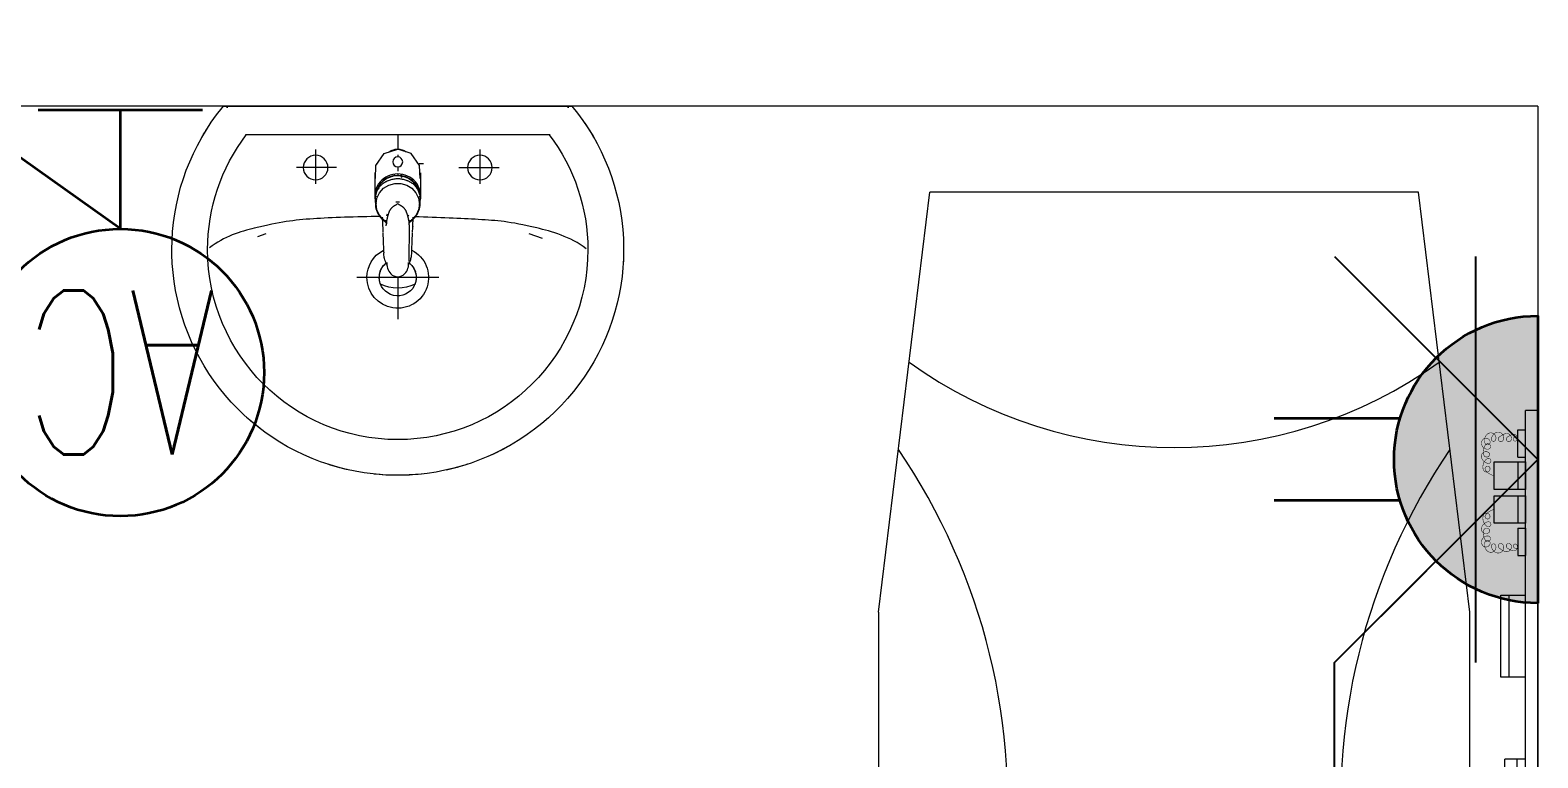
# Model space of a CAD drawing. Header units: inches. Extents: x -12418 to 242017, y -29325 to 19878.
# Drawn here: x 22014 to 23850, y -10852 to -9965 of the extents above; entities that cross this region are included whole.
import ezdxf
from ezdxf.enums import TextEntityAlignment as Align

# ---------------------------------------------------------------- set-up
doc = ezdxf.new("R2010")
doc.units = ezdxf.units.IN
doc.header["$LTSCALE"] = 25
doc.header["$MEASUREMENT"] = 0
doc.linetypes.add('DASHDOT', pattern=[25.4, 12.7, -6.35, 0, -6.35])
doc.linetypes.add('HIDDEN', pattern=[9.525, 6.35, -3.175])
doc.layers.get('0').update_dxf_attribs({"color": 8})
doc.layers.get('Defpoints').update_dxf_attribs({"color": 8})
for name, color, linetype, lineweight in [('00-Ground Floor$0$LOADING', 253, 'Continuous', 5), ('00-Ground Floor$0$P-SANR-FIXT', 6, 'Continuous', 18), ('00-Ground Floor$0$P-SANR-FIXT-1', 6, 'Continuous', 13), ('00-Ground Floor$0$Walls', 251, 'Continuous', 5), ('E-LITE-CLNG-CNDT', 6, 'DASHDOT', 35), ('E-LITE-EXIT-NUMB', 6, 'Continuous', 25), ('E-POWR-CIRC-NUMB', 6, 'Continuous', 25), ('E-POWR-CLNG-CNDT', 6, 'DASHDOT', 35), ('E-POWR-FLOR-CNDT', 6, 'HIDDEN', 25), ('E-POWR-WALL @ 100', 4, 'Continuous', 35)]:
    doc.layers.add(name, color=color, linetype=linetype, lineweight=lineweight)
doc.layers.add('E-POWR-IDEN', color=101, linetype='Continuous')
doc.styles.add('DC_Simplex', font='SIMPLEX.shx', dxfattribs={"width": 0.7})

# ---------------------------------------------------------------- blocks, each defined once
blk = doc.blocks.new('00-Ground Floor$0$ME19011A-P')
for p, q in [((-0.425, 0), (0.425, 0)), ((-0.425, 0), (-0.425, -0.015)), ((0.425, 0), (0.425, -0.015)), ((-0.425, -0.015), (0.425, -0.015)), ((-0.36, -0.015), (-0.36, -0.0198)), ((-0.24, -0.015), (-0.24, -0.0198)), ((-0.15, -0.015), (-0.15, -0.04)), ((0, -0.015), (0, -0.04)), ((0.1, -0.015), (0.1, -0.045)), ((0.2, -0.045), (0.2, -0.015)), ((0.2818, -0.015), (0.2484, -0.015)), ((0.2484, -0.0243), (0.2484, -0.015)), ((0.2818, -0.0243), (0.2818, -0.015)), ((0.3211, -0.015), (0.2877, -0.015)), ((0.2877, -0.015), (0.2877, -0.0531)), ((0.3211, -0.0531), (0.3211, -0.015)), ((0.3623, -0.015), (0.3289, -0.015)), ((0.3289, -0.015), (0.3289, -0.0531)), ((0.3623, -0.0531), (0.3623, -0.015)), ((0.3682, -0.0243), (0.3682, -0.015)), ((0.3682, -0.015), (0.4016, -0.015)), ((0.4016, -0.0243), (0.4016, -0.015)), ((-0.3675, -0.0198), (-0.2325, -0.0198)), ((-0.3675, -0.0198), (-0.3675, -0.0399)), ((-0.2325, -0.0198), (-0.2325, -0.0399)), ((-0.15, -0.025), (0, -0.025)), ((-0.0402, -0.0312), (-0.0496, -0.0337)), ((-0.0376, -0.0409), (-0.0402, -0.0312)), ((0.1, -0.035), (0.2, -0.035)), ((0.2818, -0.0243), (0.2484, -0.0243)), ((0.3211, -0.0243), (0.2877, -0.0243)), ((0.3623, -0.0243), (0.3289, -0.0243)), ((0.3682, -0.0243), (0.4016, -0.0243)), ((-0.3675, -0.0399), (-0.2325, -0.0399)), ((-0.15, -0.04), (-0.1187, -0.04)), ((-0.0887, -0.04), (-0.0637, -0.04)), ((-0.0606, -0.0371), (-0.0787, -0.0432)), ((-0.0787, -0.0432), (-0.077, -0.0497)), ((-0.0582, -0.046), (-0.077, -0.0497)), ((-0.047, -0.0434), (-0.0376, -0.0409)), ((-0.0379, -0.04), (0, -0.04)), ((0.1, -0.045), (0.2, -0.045)), ((0.2877, -0.0531), (0.3211, -0.0531)), ((0.3289, -0.0531), (0.3623, -0.0531))]:
    blk.add_line(p, q)
at = {"color": 8, "const_width": 0.000601}
for points in [[(0.3044, -0.0531, -0.184574), (0.2977, -0.0636, -1.44364), (0.2961, -0.0581, -0.837915), (0.2969, -0.0664, -0.30536), (0.2839, -0.062, -1.584726), (0.2894, -0.0609, -0.253153), (0.2827, -0.0684, -0.874198), (0.2775, -0.0585, -0.915253), (0.2791, -0.0658, -0.223821), (0.2683, -0.0644, -1.703343), (0.272, -0.0597, -0.588962), (0.2621, -0.068, -0.717795), (0.2625, -0.0581, -0.983104), (0.2645, -0.0644, -0.326362), (0.2534, -0.0609, -0.758716), (0.2609, -0.0514, -0.906186), (0.2593, -0.0565, -0.189488), (0.2526, -0.0522, -0.7948), (0.2613, -0.0423, -1.223996), (0.2574, -0.047, -0.072149), (0.2534, -0.0403, -0.645886), (0.2609, -0.0324, -1.366917), (0.2574, -0.0371, -0.078415), (0.2542, -0.0308, -0.723006), (0.2613, -0.0256, -1.105484), (0.2582, -0.0292, -0.221197), (0.2566, -0.0243, -0.221197)], [(0.3456, -0.0531, 0.184574), (0.3523, -0.0636, 1.44364), (0.3539, -0.0581, 0.837915), (0.3531, -0.0664, 0.30536), (0.3661, -0.062, 1.584726), (0.3606, -0.0609, 0.253153), (0.3673, -0.0684, 0.874198), (0.3725, -0.0585, 0.915253), (0.3709, -0.0658, 0.223821), (0.3817, -0.0644, 1.703343), (0.378, -0.0597, 0.588962), (0.3879, -0.068, 0.717795), (0.3875, -0.0581, 0.983104), (0.3855, -0.0644, 0.326362), (0.3966, -0.0609, 0.758716), (0.3891, -0.0514, 0.906186), (0.3907, -0.0565, 0.189488), (0.3974, -0.0522, 0.7948), (0.3887, -0.0423, 1.223996), (0.3926, -0.047, 0.072149), (0.3966, -0.0403, 0.645886), (0.3891, -0.0324, 1.366917), (0.3926, -0.0371, 0.078415), (0.3958, -0.0308, 0.723006), (0.3887, -0.0256, 1.105484), (0.3918, -0.0292, 0.221197), (0.3934, -0.0243, 0.221197)]]:
    blk.add_lwpolyline(points, format="xyb", dxfattribs=at)
blk.add_lwpolyline([(-0.1187, -0.0482), (-0.0887, -0.0482), (-0.0887, -0.0382), (-0.1187, -0.0382)], close=True)
blk.add_circle((-0.0537, -0.04), 0.0075)
for centre, radius, start, end in [((-0.1037, -0.04), 0.01, 10.4593, 169.5407), ((-0.1037, -0.04), 0.0075, 14.0075, 165.9925), ((-0.0537, -0.04), 0.01, 45, 180)]:
    blk.add_arc(centre, radius, start, end)
blk = doc.blocks.new('00-Ground Floor$0$M.44.57.64')
at = {"layer": '00-Ground Floor$0$LOADING', "xscale": 1000.000000000002, "yscale": 1000.000000000002, "zscale": 1000.000000000002, "rotation": 225.9999036123427}
blk.add_blockref('00-Ground Floor$0$ME19011A-P', (-80806.9, 16720.7), dxfattribs=at)
blk = doc.blocks.new('00-Ground Floor$0$HF13902-P')
at = {"color": 8}
for centre, radius, start, end in [((0, 1.0679), 0.5515, 234.1788, 305.8212), ((-0.9704, 0.0819), 0.7679, 353.3222, 34.2669), ((0.9704, 0.0819), 0.7679, 145.7331, 186.6778)]:
    blk.add_arc(centre, radius, start, end, dxfattribs=at)
at = {"layer": '00-Ground Floor$0$LOADING'}
for p, q in [((-0.36, 0.3161), (-0.2975, 0.8276)), ((0.2975, 0.8276), (-0.2975, 0.8276)), ((0.36, 0.3161), (0.2975, 0.8276)), ((-0.36, 0.3161), (-0.36, -0.6824)), ((0.36, -0.6824), (0.36, 0.3161))]:
    blk.add_line(p, q, dxfattribs=at)
blk = doc.blocks.new('00-Ground Floor$0$FP_138-161_A_00_GFL_-0_080_Einreichung_Grundrisse_100')
at = {"layer": '00-Ground Floor$0$P-SANR-FIXT'}
blk.add_line((-0.0044, -0.0019), (-0.0045, -0.0021), dxfattribs=at)
at = {"layer": '00-Ground Floor$0$P-SANR-FIXT', "flags": 128}
blk.add_lwpolyline([(-0.0057, -0.0037), (-0.0058, -0.0039), (-0.006, -0.004)], dxfattribs=at)
blk = doc.blocks.new('00-Ground Floor$0$FP_139-161_A_00_GFL_-0_080_Einreichung_Grundrisse_100')
at = {"layer": '00-Ground Floor$0$P-SANR-FIXT'}
blk.add_line((0.0045, -0.0022), (0.0044, -0.002), dxfattribs=at)
at = {"layer": '00-Ground Floor$0$P-SANR-FIXT', "flags": 128}
blk.add_lwpolyline([(0.006, -0.004), (0.0059, -0.0039), (0.0057, -0.0038)], dxfattribs=at)
blk = doc.blocks.new('00-Ground Floor$0$IS_Ceraplus_B8204_BIM_BG _1_ - B8204AA - CERAPLUS single lever basin mixer with pop-up waste-V137-161_A_00_GFL_-0_080_Einreichung_Grundrisse_100')
at = {"layer": '00-Ground Floor$0$P-SANR-FIXT-1'}
h = blk.add_hatch(dxfattribs=at)
h.set_pattern_fill('FP_26', color=256, style=0, pattern_type=2)
h.set_pattern_definition([(225, (0.009, 0), (0.010607, -0.010607), []), (315, (0.009, 0), (0.010607, 0.010607), [])])
h.paths.add_polyline_path([(0.0056, -0.002), (0.0058, -0.0024), (0.0058, -0.0021)])
h.paths.add_polyline_path([(0.007, -0.0039), (0.0088, -0.0045), (0.0084, -0.0043)])
at = {"layer": '00-Ground Floor$0$LOADING'}
for p, q in [((-0.028, 0), (-0.028, -0.0281)), ((0.028, -0.0281), (0.028, 0)), ((-0.0274, -0.0337), (-0.0271, -0.0392)), ((-0.0262, -0.0282), (-0.0263, -0.0287)), ((0.0263, -0.0287), (0.0262, -0.0282)), ((0.0262, -0.0293), (0.0263, -0.0287)), ((0.0271, -0.0392), (0.0274, -0.0337)), ((-0.0137, -0.0512), (-0.0129, -0.0517)), ((0.0124, -0.052), (0.0133, -0.0515)), ((0.0185, -0.0618), (0.019, -0.0539)), ((0.019, -0.0539), (0.0188, -0.0561)), ((0.014, -0.0647), (0.0133, -0.1077))]:
    blk.add_line(p, q, dxfattribs=at)
at = {"layer": '00-Ground Floor$0$LOADING', "flags": 128}
for points in [[(-0.0272, -0.0069), (-0.0266, 0.009), (-0.0165, 0.0236), (0, 0.0291)], [(0.0272, -0.0069), (0.0266, 0.009), (0.0165, 0.0236), (0, 0.0291)], [(-0.0176, -0.0568), (-0.0224, -0.0513), (-0.0254, -0.0448), (-0.0264, -0.0376), (-0.0253, -0.0305), (-0.0222, -0.024), (-0.0172, -0.0186), (-0.0109, -0.0147), (-0.0037, -0.0127), (0.0037, -0.0127), (0.0109, -0.0147), (0.0172, -0.0186), (0.0222, -0.024), (0.0253, -0.0305), (0.0264, -0.0376), (0.0254, -0.0448), (0.0224, -0.0513), (0.0176, -0.0568)], [(-0.0271, -0.0393), (-0.027, -0.0403), (-0.0269, -0.0414), (-0.0267, -0.0424), (-0.0265, -0.0434), (-0.0262, -0.0444), (-0.0259, -0.0454), (-0.0255, -0.0464), (-0.0252, -0.0474), (-0.0247, -0.0484), (-0.0243, -0.0493), (-0.0238, -0.0502), (-0.0232, -0.0511), (-0.0226, -0.052), (-0.022, -0.0529), (-0.0214, -0.0537), (-0.0207, -0.0545), (-0.0199, -0.0553), (-0.0192, -0.0561), (-0.0184, -0.0568), (-0.0176, -0.0575), (-0.0173, -0.0577)], [(-0.019, -0.0539), (-0.0185, -0.0615), (-0.0185, -0.0618)], [(0.0173, -0.0577), (0.0181, -0.057), (0.0189, -0.0563), (0.0197, -0.0556), (0.0204, -0.0548), (0.0211, -0.054), (0.0218, -0.0532), (0.0224, -0.0523), (0.023, -0.0514), (0.0236, -0.0505), (0.0241, -0.0496), (0.0246, -0.0487), (0.025, -0.0477), (0.0254, -0.0467), (0.0258, -0.0458), (0.0261, -0.0448), (0.0264, -0.0437), (0.0266, -0.0427), (0.0268, -0.0417), (0.027, -0.0407), (0.0271, -0.0396), (0.0271, -0.0393)], [(-0.0181, -0.0728), (-0.0177, -0.083), (-0.0172, -0.0938)], [(-0.0162, -0.0579), (-0.0156, -0.058), (-0.0151, -0.0581), (-0.0146, -0.0583), (-0.0142, -0.0586), (-0.0139, -0.0588), (-0.0138, -0.0591)], [(-0.0138, -0.0591), (-0.0139, -0.0612), (-0.014, -0.0633)], [(0.0138, -0.0591), (0.0139, -0.0588), (0.0142, -0.0586), (0.0146, -0.0583), (0.0151, -0.0581), (0.0156, -0.058), (0.0162, -0.0579)], [(0.014, -0.0633), (0.0139, -0.0612), (0.0138, -0.0591)], [(0.0171, -0.0578), (0.0174, -0.0575), (0.0176, -0.0568)], [(0.0172, -0.0938), (0.0177, -0.083), (0.0181, -0.0728)], [(0.0184, -0.0651), (0.0184, -0.0652), (0.0184, -0.0652), (0.0184, -0.0652), (0.0184, -0.0654), (0.0184, -0.0655)], [(-0.0129, -0.1142), (-0.0124, -0.1161), (-0.0118, -0.1179), (-0.0109, -0.1197), (-0.0098, -0.1214), (-0.0084, -0.123), (-0.0067, -0.1244), (-0.0047, -0.1255), (-0.0025, -0.1263), (0, -0.1266)], [(0, -0.1266), (0.0025, -0.1263), (0.0047, -0.1255), (0.0067, -0.1244), (0.0084, -0.123), (0.0098, -0.1214), (0.0109, -0.1197), (0.0118, -0.1179), (0.0124, -0.1161), (0.0129, -0.1142)]]:
    blk.add_lwpolyline(points, dxfattribs=at)
at = {"layer": '00-Ground Floor$0$LOADING'}
for centre, radius, start, end in [((0, 0.0135), 0.00603, 0, 180), ((0, 0.0135), 0.00603, 180, 0), ((-0.009, 0), 0.005, 300, 315), ((0.009, 0), 0.005, 225, 240)]:
    blk.add_arc(centre, radius, start, end, dxfattribs=at)
for centre, major_axis, start_param, end_param in [((0, -0.0281), (-0.028, 0), 4.712389, 6.47291), ((0, -0.0287), (0.0267, 0), 1.570796, 3.036556), ((0, -0.0287), (0.0263, 0), 2.625648, 2.791756), ((0, -0.0287), (-0.0263, 0), 4.712389, 5.759587), ((0, -0.0281), (0.028, 0), 6.093357, 7.853982), ((0, -0.0287), (0.0267, 0), 0.105099, 1.570796), ((0, -0.0287), (0.0262, 0), 0.523599, 1.570796), ((0, -0.0287), (0.0262, 0), 0.349919, 0.515945), ((0, -0.0321), (0.0275, 0), 3.141823, 3.202701), ((0, -0.0321), (0.0275, 0), 3.239313, 3.439417), ((0, -0.0281), (0.028, 0), 3.371221, 3.483334), ((0, -0.0287), (0.0267, 0), 6.059374, 6.108652), ((0, -0.0321), (0.0275, 0), 5.985527, 6.185455), ((0, -0.0281), (0.028, 0), 5.94107, 6.05344), ((0, -0.0321), (0.0275, 0), 6.222066, 6.282955), ((0, -0.0312), (0.0248, 0), 4.111947, 4.191073), ((0, -0.0281), (0.028, 0), 4.202431, 4.259552), ((0, -0.0287), (0.0263, 0), 4.169225, 4.2325), ((0, -0.0281), (0.028, 0), 5.172057, 5.222265)]:
    blk.add_ellipse(centre, major_axis=major_axis, ratio=0.961262, start_param=start_param, end_param=end_param, dxfattribs=at)
for points, knots in [([(-0.0215, -0.0162), (-0.0216, -0.0163), (-0.0219, -0.0167), (-0.0227, -0.0177), (-0.0238, -0.0192), (-0.0249, -0.0211), (-0.0258, -0.0231), (-0.0266, -0.0253), (-0.0273, -0.0282), (-0.0275, -0.0305), (-0.0275, -0.0321)], [0.7859035, 0.7859035, 0.7859035, 0.7859035, 0.7916667, 0.8055556, 0.8333333, 0.8611111, 0.8888889, 0.9166667, 0.9444444, 1, 1, 1, 1]), ([(0.021, -0.0157), (0.0208, -0.0154), (0.0203, -0.0149), (0.0192, -0.0139), (0.0177, -0.0127), (0.0161, -0.0117), (0.0148, -0.0109), (0.0138, -0.0104), (0.0127, -0.0099), (0.0113, -0.0093), (0.0087, -0.0084), (0.0048, -0.0075), (0, -0.0071), (-0.0048, -0.0075), (-0.0087, -0.0084), (-0.0113, -0.0093), (-0.0127, -0.0099), (-0.0138, -0.0104), (-0.0148, -0.0109), (-0.0161, -0.0117), (-0.0177, -0.0127), (-0.0191, -0.0139), (-0.0202, -0.0149), (-0.0208, -0.0154), (-0.021, -0.0157)], [0.2222222, 0.2222222, 0.2222222, 0.2222222, 0.2361111, 0.25, 0.2777778, 0.3055556, 0.3194444, 0.3333333, 0.3472222, 0.3611111, 0.3888889, 0.4444444, 0.5, 0.5555556, 0.6111111, 0.6388889, 0.6527778, 0.6666667, 0.6805556, 0.6944444, 0.7222222, 0.75, 0.7638889, 0.7777778, 0.7777778, 0.7777778, 0.7777778]), ([(0.0275, -0.0321), (0.0275, -0.0305), (0.0273, -0.0282), (0.0266, -0.0253), (0.0258, -0.0231), (0.0249, -0.0211), (0.0238, -0.0192), (0.0227, -0.0177), (0.0219, -0.0167), (0.0216, -0.0163), (0.0215, -0.0162)], [0, 0, 0, 0, 0.0555556, 0.0833333, 0.1111111, 0.1388889, 0.1666667, 0.1944444, 0.2083333, 0.2142181, 0.2142181, 0.2142181, 0.2142181]), ([(0, -0.0357), (-0.0006, -0.0357), (-0.0013, -0.0357), (-0.002, -0.0357), (-0.0022, -0.0357)], [0, 0, 0, 0, 0.1, 0.1298359, 0.1298359, 0.1298359, 0.1298359]), ([(0.0022, -0.0357), (0.002, -0.0357), (0.0013, -0.0357), (0.0006, -0.0357), (0, -0.0357)], [0.8701578, 0.8701578, 0.8701578, 0.8701578, 0.9, 1, 1, 1, 1]), ([(-0.0188, -0.0538), (-0.0188, -0.0547), (-0.0186, -0.0582), (-0.0185, -0.0619), (-0.0184, -0.0646)], [0.6724021, 0.6724021, 0.6724021, 0.6724021, 0.75, 1, 1, 1, 1]), ([(0, -0.0378), (-0.0005, -0.038), (-0.0012, -0.0384), (-0.0021, -0.0389), (-0.0028, -0.0393), (-0.0035, -0.0397), (-0.0042, -0.04), (-0.0049, -0.0405), (-0.0055, -0.0409), (-0.0061, -0.0414), (-0.0067, -0.0419), (-0.0072, -0.0424), (-0.0078, -0.0429), (-0.0083, -0.0435), (-0.0088, -0.0441), (-0.0092, -0.0446), (-0.0096, -0.0452), (-0.01, -0.0459), (-0.0103, -0.0466), (-0.0105, -0.0472), (-0.0107, -0.0477), (-0.0108, -0.0481), (-0.0109, -0.0484), (-0.0111, -0.0489), (-0.0114, -0.0497), (-0.0118, -0.0509), (-0.0122, -0.0521), (-0.0124, -0.053), (-0.0126, -0.0537), (-0.0128, -0.0544), (-0.0129, -0.0552), (-0.0131, -0.0559), (-0.0132, -0.0566), (-0.0134, -0.0572), (-0.0136, -0.0581), (-0.0137, -0.0587), (-0.0138, -0.0591)], [0, 0, 0, 0, 0.055556, 0.083333, 0.111111, 0.138889, 0.166667, 0.194444, 0.222222, 0.25, 0.277778, 0.305556, 0.333333, 0.361111, 0.388889, 0.416667, 0.444444, 0.472222, 0.5, 0.527778, 0.541667, 0.555556, 0.569444, 0.583333, 0.611111, 0.666667, 0.722222, 0.75, 0.777778, 0.805556, 0.833333, 0.861111, 0.888889, 0.916667, 0.944444, 1, 1, 1, 1]), ([(0.0138, -0.0591), (0.0137, -0.0587), (0.0136, -0.0581), (0.0134, -0.0572), (0.0132, -0.0566), (0.0131, -0.0559), (0.0129, -0.0552), (0.0128, -0.0544), (0.0126, -0.0537), (0.0124, -0.053), (0.0122, -0.0521), (0.0118, -0.0509), (0.0114, -0.0497), (0.0111, -0.0489), (0.0109, -0.0484), (0.0108, -0.0481), (0.0107, -0.0477), (0.0105, -0.0472), (0.0103, -0.0466), (0.01, -0.0459), (0.0096, -0.0452), (0.0092, -0.0446), (0.0088, -0.0441), (0.0083, -0.0435), (0.0078, -0.0429), (0.0072, -0.0424), (0.0067, -0.0419), (0.0061, -0.0414), (0.0055, -0.0409), (0.0049, -0.0405), (0.0042, -0.04), (0.0035, -0.0397), (0.0028, -0.0393), (0.0021, -0.0389), (0.0012, -0.0384), (0.0005, -0.038), (0, -0.0378)], [0, 0, 0, 0, 0.055556, 0.083333, 0.111111, 0.138889, 0.166667, 0.194444, 0.222222, 0.25, 0.277778, 0.333333, 0.388889, 0.416667, 0.430556, 0.444444, 0.458333, 0.472222, 0.5, 0.527778, 0.555556, 0.583333, 0.611111, 0.638889, 0.666667, 0.694444, 0.722222, 0.75, 0.777778, 0.805556, 0.833333, 0.861111, 0.888889, 0.916667, 0.944444, 1, 1, 1, 1]), ([(0.0184, -0.0646), (0.0185, -0.0619), (0.0186, -0.0582), (0.0188, -0.0547), (0.0188, -0.0538)], [0, 0, 0, 0, 0.25, 0.3275586, 0.3275586, 0.3275586, 0.3275586]), ([(-0.0162, -0.0579), (-0.0162, -0.0578), (-0.0163, -0.0578), (-0.0165, -0.0577), (-0.0166, -0.0575), (-0.0167, -0.0574), (-0.0169, -0.0573), (-0.017, -0.0572), (-0.0172, -0.0571), (-0.0173, -0.057), (-0.0175, -0.0569), (-0.0176, -0.0568)], [0, 0, 0, 0, 0.1, 0.2, 0.3, 0.4, 0.5, 0.6, 0.7, 0.8, 1, 1, 1, 1]), ([(-0.0148, -0.0587), (-0.015, -0.0586), (-0.0159, -0.0583), (-0.0167, -0.058), (-0.0172, -0.0578)], [0.8, 0.8, 0.8, 0.8, 0.85, 1, 1, 1, 1]), ([(0.0141, -0.0613), (0.0141, -0.0611), (0.0143, -0.0608), (0.0145, -0.0604), (0.0148, -0.06), (0.0151, -0.0596), (0.0153, -0.0594), (0.0155, -0.0592), (0.0156, -0.059), (0.0158, -0.0588), (0.016, -0.0587), (0.0163, -0.0585), (0.0165, -0.0583), (0.0166, -0.0582)], [0.3333333, 0.3333333, 0.3333333, 0.3333333, 0.4166667, 0.5, 0.5833333, 0.6666667, 0.7083333, 0.75, 0.7916667, 0.8333333, 0.875, 0.9166667, 1, 1, 1, 1]), ([(0.0176, -0.0568), (0.0175, -0.0569), (0.0173, -0.057), (0.0172, -0.0571), (0.017, -0.0572), (0.0169, -0.0573), (0.0167, -0.0574), (0.0166, -0.0575), (0.0165, -0.0577), (0.0163, -0.0578), (0.0162, -0.0578), (0.0162, -0.0579)], [0, 0, 0, 0, 0.2, 0.3, 0.4, 0.5, 0.6, 0.7, 0.8, 0.9, 1, 1, 1, 1]), ([(-0.0131, -0.1116), (-0.0132, -0.1115), (-0.0135, -0.1109), (-0.0141, -0.1099), (-0.0147, -0.1086), (-0.0153, -0.1072), (-0.0159, -0.1053), (-0.0167, -0.1021), (-0.0171, -0.0992), (-0.0171, -0.0973)], [0.4856715, 0.4856715, 0.4856715, 0.4856715, 0.5, 0.55, 0.6, 0.65, 0.7, 0.8, 1, 1, 1, 1]), ([(-0.0132, -0.1091), (-0.0132, -0.1096), (-0.0132, -0.1103), (-0.0132, -0.1111), (-0.0132, -0.1115), (-0.0132, -0.1118), (-0.0131, -0.1122), (-0.0131, -0.1125), (-0.0131, -0.1128), (-0.0131, -0.1131), (-0.013, -0.1134), (-0.013, -0.1138), (-0.0129, -0.1141), (-0.0129, -0.1142)], [0.2, 0.2, 0.2, 0.2, 0.4, 0.5, 0.55, 0.6, 0.65, 0.7, 0.75, 0.8, 0.85, 0.9, 1, 1, 1, 1]), ([(0.0129, -0.1142), (0.0129, -0.1141), (0.013, -0.1138), (0.013, -0.1134), (0.0131, -0.1131), (0.0131, -0.1128), (0.0131, -0.1125), (0.0131, -0.1122), (0.0132, -0.1118), (0.0132, -0.1115), (0.0132, -0.1111), (0.0132, -0.1103), (0.0132, -0.1096), (0.0132, -0.1091)], [0, 0, 0, 0, 0.1, 0.15, 0.2, 0.25, 0.3, 0.35, 0.4, 0.45, 0.5, 0.6, 0.8, 0.8, 0.8, 0.8]), ([(0.0131, -0.1116), (0.0133, -0.1113), (0.0137, -0.1106), (0.0142, -0.1096), (0.0147, -0.1084), (0.0153, -0.1072), (0.0159, -0.1053), (0.0167, -0.1021), (0.0171, -0.0992), (0.0171, -0.0973)], [-0.5143371, -0.5143371, -0.5143371, -0.5143371, -0.475, -0.4375, -0.4, -0.35, -0.3, -0.2, 0, 0, 0, 0])]:
    blk.add_open_spline(points, degree=3, knots=knots, dxfattribs=at)
for points in [[(-0.0184, -0.0646), (-0.0183, -0.0659), (-0.0182, -0.0684), (-0.0181, -0.0709), (-0.0181, -0.0721)], [(-0.0172, -0.0578), (-0.0171, -0.0578), (-0.0169, -0.058), (-0.0167, -0.0581), (-0.0166, -0.0582)], [(-0.0162, -0.0579), (-0.0162, -0.0579), (-0.0164, -0.0581), (-0.0165, -0.0582), (-0.0166, -0.0583), (-0.0166, -0.0582), (-0.0166, -0.0582)], [(-0.0166, -0.0582), (-0.0163, -0.0585), (-0.0156, -0.059), (-0.0148, -0.0599), (-0.0142, -0.0609), (-0.0139, -0.0617), (-0.0138, -0.0621)], [(-0.014, -0.0633), (-0.014, -0.0633), (-0.014, -0.0633), (-0.014, -0.0633)], [(-0.014, -0.0646), (-0.014, -0.0644), (-0.014, -0.064), (-0.014, -0.0635), (-0.014, -0.0633)], [(0.014, -0.0633), (0.014, -0.0633), (0.014, -0.0633), (0.014, -0.0633)], [(0.014, -0.0633), (0.014, -0.0635), (0.014, -0.064), (0.014, -0.0644), (0.014, -0.0647)], [(0.0172, -0.0578), (0.0168, -0.0579), (0.0158, -0.0583), (0.0147, -0.0587), (0.0141, -0.059)], [(0.0166, -0.0582), (0.0166, -0.0582), (0.0166, -0.0583), (0.0165, -0.0582), (0.0164, -0.0581), (0.0162, -0.0579), (0.0162, -0.0579)], [(0.0166, -0.0582), (0.0167, -0.0582), (0.0168, -0.0581), (0.0169, -0.058), (0.0169, -0.058)], [(0.0169, -0.058), (0.017, -0.0579), (0.0171, -0.0579), (0.0171, -0.0578)], [(0.0181, -0.0721), (0.0181, -0.0709), (0.0182, -0.0684), (0.0183, -0.0659), (0.0184, -0.0646)], [(-0.0172, -0.0938), (-0.0172, -0.0944), (-0.0172, -0.0956), (-0.0171, -0.0967), (-0.0171, -0.0973)], [(0.0171, -0.0973), (0.0171, -0.0967), (0.0172, -0.0956), (0.0172, -0.0944), (0.0172, -0.0938)]]:
    blk.add_open_spline(points, degree=3, dxfattribs=at)
for name in ['00-Ground Floor$0$FP_138-161_A_00_GFL_-0_080_Einreichung_Grundrisse_100', '00-Ground Floor$0$FP_139-161_A_00_GFL_-0_080_Einreichung_Grundrisse_100']:
    blk.add_blockref(name, (0, 0), dxfattribs=at)
blk = doc.blocks.new('00-Ground Floor$0$_100_WB_KER_REN_55x45x18 - _100_WB_KER_REN_55x45x18-V63-161_A_00_GFL_-0_080_Einreichung_Grundrisse_100')
at = {"layer": '00-Ground Floor$0$LOADING'}
for p, q in [((-0.2075, 0.225), (-0.2075, 0.2227)), ((0.2074, 0.225), (-0.2074, 0.225)), ((0.2075, 0.2227), (0.2075, 0.225)), ((-0.1855, 0.1899), (0.1855, 0.1899)), ((0, 0.1899), (0, 0.1724)), ((-0.1, 0.172), (-0.1, 0.1303)), ((0, 0.1656), (0, 0.1628)), ((0.1, 0.172), (0.1, 0.1303)), ((-0.0744, 0.15), (-0.1234, 0.15)), ((-0.0259, 0.155), (-0.0315, 0.155)), ((0, 0.1509), (0, 0.1454)), ((0.026, 0.155), (0.0248, 0.155)), ((0.0744, 0.15), (0.1234, 0.15)), ((0, 0.1422), (0, 0.1399)), ((-0.1763, 0.0637), (-0.1598, 0.0692)), ((0.1605, 0.0691), (0.1707, 0.0656)), ((-0.05, 0.0161), (0.05, 0.0161)), ((0, 0.0168), (0, -0.0348))]:
    blk.add_line(p, q, dxfattribs=at)
at = {"layer": '00-Ground Floor$0$LOADING', "flags": 128}
for points in [[(-0.2121, 0.225), (-0.219, 0.2164), (-0.2254, 0.2075), (-0.2316, 0.1983), (-0.2373, 0.189), (-0.2427, 0.1794), (-0.2476, 0.1696), (-0.2522, 0.1596), (-0.2564, 0.1494), (-0.2602, 0.1391), (-0.2635, 0.1286), (-0.2665, 0.118), (-0.269, 0.1073), (-0.271, 0.0965), (-0.2727, 0.0856), (-0.2739, 0.0747), (-0.2747, 0.0637), (-0.275, 0.0527), (-0.275, 0.05)], [(0.275, 0.05), (0.2748, 0.061), (0.2741, 0.072), (0.273, 0.0829), (0.2715, 0.0938), (0.2695, 0.1046), (0.2671, 0.1154), (0.2643, 0.126), (0.261, 0.1365), (0.2574, 0.1469), (0.2533, 0.1571), (0.2488, 0.1671), (0.2439, 0.177), (0.2387, 0.1866), (0.233, 0.1961), (0.227, 0.2053), (0.2206, 0.2142), (0.2138, 0.2229), (0.2121, 0.225)], [(-0.275, 0.05), (-0.2748, 0.039), (-0.2741, 0.028), (-0.273, 0.0171), (-0.2715, 0.0062), (-0.2695, -0.0046), (-0.2671, -0.0154), (-0.2643, -0.026), (-0.261, -0.0365), (-0.2574, -0.0469), (-0.2533, -0.0571), (-0.2488, -0.0671), (-0.2439, -0.077), (-0.2387, -0.0866), (-0.233, -0.0961), (-0.227, -0.1053), (-0.2206, -0.1142), (-0.2138, -0.1229), (-0.2067, -0.1313), (-0.1993, -0.1395), (-0.1916, -0.1473), (-0.1836, -0.1548), (-0.1752, -0.162), (-0.1666, -0.1688), (-0.1577, -0.1753), (-0.1486, -0.1814), (-0.1392, -0.1872), (-0.1296, -0.1925), (-0.1198, -0.1975), (-0.1098, -0.2021), (-0.0996, -0.2063), (-0.0893, -0.2101), (-0.0788, -0.2135), (-0.0682, -0.2164), (-0.0575, -0.2189), (-0.0467, -0.221), (-0.0359, -0.2227), (-0.0249, -0.2239), (-0.014, -0.2246), (-0.003, -0.225), (0.008, -0.2249), (0.019, -0.2243), (0.03, -0.2234), (0.0409, -0.2219), (0.0517, -0.2201), (0.0625, -0.2178), (0.0731, -0.2151), (0.0837, -0.212), (0.0941, -0.2084), (0.1043, -0.2044), (0.1144, -0.2001), (0.1243, -0.1953), (0.1341, -0.1901), (0.1436, -0.1846), (0.1528, -0.1786), (0.1618, -0.1723), (0.1706, -0.1657), (0.1791, -0.1587), (0.1873, -0.1514), (0.1952, -0.1437), (0.2028, -0.1358), (0.21, -0.1275), (0.217, -0.119), (0.2236, -0.1101), (0.2298, -0.1011), (0.2356, -0.0918), (0.2411, -0.0822), (0.2462, -0.0725), (0.2509, -0.0625), (0.2552, -0.0524), (0.2591, -0.0421), (0.2626, -0.0317), (0.2656, -0.0211), (0.2683, -0.0104), (0.2705, 0.0003), (0.2722, 0.0112), (0.2736, 0.0221), (0.2745, 0.0331), (0.2749, 0.0441), (0.275, 0.05)]]:
    blk.add_lwpolyline(points, dxfattribs=at)
at = {"layer": '00-Ground Floor$0$LOADING'}
for centre in [(-0.1, 0.15), (0.1, 0.15)]:
    blk.add_circle(centre, 0.015, dxfattribs=at)
for centre, radius, start, end in [((0, 0.05), 0.275, 140.4788, 141.2381), ((0, 0.05), 0.275, 38.7619, 39.5212), ((0, 0.05), 0.275, 145.9324, 150.3591), ((0, 0.05), 0.275, 29.6409, 34.0676), ((0, 0.05), 0.2315, 142.8209, 180), ((0, 0.05), 0.2315, 0, 37.1791), ((0, 0.155), 0.0175, 54.0899, 125.9101), ((0, 0.155), 0.0175, 68.869, 83.8798), ((0, 0.155), 0.0175, 251.9463, 258.2346), ((0, 0.05), 0.275, 180, 183.6225), ((0, 0.05), 0.2315, 180, 0), ((0, 0.0161), 0.0375, 117.1305, 0), ((0, 0.0161), 0.0375, 0, 61.4146), ((0, 0.0161), 0.0225, 129.5025, 0), ((0, 0.0161), 0.0225, 156.725, 162.0134), ((0, 0.0161), 0.0225, 138.0808, 143.3939), ((0, 0.0161), 0.0225, 0, 51.4286), ((0, 0.0161), 0.0225, 36.616, 41.9265), ((0, 0.0161), 0.0225, 17.9887, 23.276), ((0, 0.0161), 0.0225, 180, 193.3417), ((0, 0.0161), 0.0225, 197.0466, 201.508), ((0, 0.05), 0.047, 243.4433, 296.5567), ((0, 0.0161), 0.0225, 338.492, 342.9534), ((0, 0.0161), 0.0225, 346.6583, 0), ((0, 0.05), 0.275, 307.6689, 312), ((0, 0.05), 0.275, 240, 245.6589), ((0, 0.05), 0.275, 252, 257.5535), ((0, 0.05), 0.275, 282.9241, 288), ((0, 0.05), 0.275, 264, 276)]:
    blk.add_arc(centre, radius, start, end, dxfattribs=at)
for points, knots in [([(-0.2074, 0.225), (-0.2078, 0.225), (-0.2086, 0.225), (-0.2095, 0.225), (-0.2102, 0.225), (-0.2106, 0.225), (-0.2109, 0.225), (-0.2111, 0.225), (-0.2114, 0.225), (-0.2116, 0.225), (-0.2118, 0.225), (-0.2119, 0.225), (-0.2119, 0.225)], [-1, -1, -1, -1, -0.8333333, -0.6666667, -0.5833333, -0.5, -0.4583333, -0.4166667, -0.3333333, -0.2916667, -0.25, -0.1666667, -0.1666667, -0.1666667, -0.1666667]), ([(0.2119, 0.225), (0.2119, 0.225), (0.2118, 0.225), (0.2116, 0.225), (0.2114, 0.225), (0.2111, 0.225), (0.2109, 0.225), (0.2106, 0.225), (0.2102, 0.225), (0.2095, 0.225), (0.2086, 0.225), (0.2078, 0.225), (0.2074, 0.225)], [-0.8333333, -0.8333333, -0.8333333, -0.8333333, -0.75, -0.7083333, -0.6666667, -0.5833333, -0.5416667, -0.5, -0.4166667, -0.3333333, -0.1666667, 0, 0, 0, 0]), ([(-0.0037, 0.1721), (-0.0046, 0.1719), (-0.0064, 0.1714), (-0.0081, 0.1705), (-0.009, 0.17)], [0.5653198, 0.5653198, 0.5653198, 0.5653198, 0.6111111, 0.6666667, 0.6666667, 0.6666667, 0.6666667]), ([(0.009, 0.17), (0.0086, 0.1703), (0.0077, 0.1708), (0.0059, 0.1715), (0.0046, 0.1719), (0.0037, 0.1721)], [0.3333333, 0.3333333, 0.3333333, 0.3333333, 0.3611111, 0.3888889, 0.4346482, 0.4346482, 0.4346482, 0.4346482]), ([(-0.2294, 0.0509), (-0.2103, 0.066), (-0.1431, 0.0839), (-0.1084, 0.0863), (-0.0496, 0.0893), (-0.0206, 0.0899)], [0.0392191, 0.0392191, 0.0392191, 0.0392191, 0.1715289, 0.4228457, 0.6475389, 0.6475389, 0.6475389, 0.6475389]), ([(0.0209, 0.0903), (0.0512, 0.0901), (0.1113, 0.0879), (0.1514, 0.0828), (0.2115, 0.0665), (0.2292, 0.052)], [0.7533082, 0.7533082, 0.7533082, 0.7533082, 0.9865548, 1.235629, 1.3638988, 1.3638988, 1.3638988, 1.3638988]), ([(-0.0141, 0.0337), (-0.0162, 0.0319), (-0.0207, 0.0267), (-0.0225, 0.02), (-0.0225, 0.0161)], [0.7144203, 0.7144203, 0.7144203, 0.7144203, 0.8333333, 1, 1, 1, 1]), ([(0.0225, 0.0161), (0.0225, 0.0187), (0.0216, 0.0239), (0.0182, 0.0298), (0.0152, 0.0327), (0.0141, 0.0337)], [0, 0, 0, 0, 0.1111111, 0.2222222, 0.285568, 0.285568, 0.285568, 0.285568])]:
    blk.add_open_spline(points, degree=3, knots=knots, dxfattribs=at)
for points in [[(-0.2075, 0.2227), (-0.2075, 0.2231), (-0.2075, 0.2235), (-0.2075, 0.2239)], [(0.2075, 0.2239), (0.2075, 0.2235), (0.2075, 0.2231), (0.2075, 0.2227)], [(-0.1852, 0.1899), (-0.1853, 0.1899), (-0.1854, 0.1899), (-0.1855, 0.1899)], [(0.1855, 0.1899), (0.1854, 0.1899), (0.1853, 0.1899), (0.1852, 0.1899)], [(-0.0009, 0.1725), (-0.0013, 0.1725), (-0.0018, 0.1724), (-0.0022, 0.1724)], [(0.0022, 0.1724), (0.0018, 0.1724), (0.0013, 0.1725), (0.0009, 0.1725)], [(-0.0225, 0.0161), (-0.0225, 0.0147), (-0.0222, 0.012), (-0.0215, 0.0093), (-0.021, 0.008)], [(0.021, 0.008), (0.0215, 0.0093), (0.0222, 0.012), (0.0225, 0.0147), (0.0225, 0.0161)]]:
    blk.add_open_spline(points, degree=3, dxfattribs=at)
at = {"layer": '00-Ground Floor$0$LOADING', "xscale": -1, "rotation": 5.088887490341627e-12}
blk.add_blockref('00-Ground Floor$0$IS_Ceraplus_B8204_BIM_BG _1_ - B8204AA - CERAPLUS single lever basin mixer with pop-up waste-V137-161_A_00_GFL_-0_080_Einreichung_Grundrisse_100', (0, 0.1434), dxfattribs=at)
blk = doc.blocks.new('00-Ground Floor')
at = {"layer": '00-Ground Floor$0$Walls'}
for q in [(19697.7, -10057.4, 0), (23849.5, -13467.4, 0)]:
    blk.add_line((23849.5, -10057.4, 0), q, dxfattribs=at)
at = {"layer": '00-Ground Floor$0$LOADING', "yscale": 1000, "zscale": 1000}
for name, p, xscale in [('00-Ground Floor$0$_100_WB_KER_REN_55x45x18 - _100_WB_KER_REN_55x45x18-V63-161_A_00_GFL_-0_080_Einreichung_Grundrisse_100', (22461.6, -10282.4, 0), -1000), ('00-Ground Floor$0$HF13902-P', (23406.8, -10990.1, 0), 1000)]:
    blk.add_blockref(name, p, dxfattribs=dict(at, xscale=xscale))
at = {"layer": '00-Ground Floor$0$LOADING', "xscale": -1, "rotation": 135.9999036123427}
blk.add_blockref('00-Ground Floor$0$M.44.57.64', (93592.2, -54958.9, 0), dxfattribs=at)
blk = doc.blocks.new('*U15')
h = blk.add_hatch(color=253)
edge = h.paths.add_edge_path()
edge.add_line((0, 1.75), (0, -1.75))
edge.add_arc((0, 0), 1.75, 90, 270, ccw=False)
for p, q in [((-1.677, 0.5), (-3.211, 0.5)), ((-1.677, -0.5), (-3.211, -0.5))]:
    blk.add_line(p, q)
blk.add_lwpolyline([(0, 1.75, 1), (0, -1.75)], format="xyb", close=True)
at = {"layer": 'Defpoints'}
for p, q in [((-2.475, 2.475), (0, 0)), ((-0.758, -2.475), (-0.758, 2.475)), ((-2.475, -2.475), (0, 0))]:
    blk.add_line(p, q, dxfattribs=at)
at = {"layer": 'E-LITE-EXIT-NUMB', "style": 'DC_Simplex', "width": 0.7, "flags": 8}
blk.add_attdef('TYPE', text='', height=2, rotation=360, dxfattribs=at).set_placement((-2.682, 5.238), align=Align.RIGHT)
blk.add_attdef('CIRCUIT', (2.682, 5.238), '', height=2, rotation=360, dxfattribs=at)
blk = doc.blocks.new('*U33')
for p, q in [((-1, 0), (1, 0)), ((0, -1.45), (0, 0))]:
    blk.add_line(p, q)
blk.add_circle((0, -3.2), 1.75)
at = {"layer": 'E-POWR-CIRC-NUMB', "style": 'DC_Simplex', "width": 0.7, "flags": 8}
blk.add_attdef('CIRCUIT', (3.364, 5.671), '', height=2, rotation=360, dxfattribs=at)
at = {"layer": 'E-POWR-IDEN', "style": 'DC_Simplex', "width": 0.7, "flags": 8}
blk.add_attdef('TYPE', text='', height=2, rotation=180, dxfattribs=at).set_placement((0, -3.2), align=Align.MIDDLE_CENTER)

msp = doc.modelspace()

# ---------------------------------------------------------------- linework, layer by layer
at = {"layer": 'E-POWR-CLNG-CNDT', "elevation": 0}
msp.add_lwpolyline([(22123.9, -10207.2), (21695.9, -9902, -0.242442), (21664.4, -9840.9), (21664.4, -4931.5, -0.414214), (21739.4, -4856.5), (23466, -4856.5, 0.414214), (23541, -4781.5), (23541, -4497.4)], format="xyb", dxfattribs=at)
at = {"layer": 'E-POWR-FLOR-CNDT', "elevation": 0}
msp.add_lwpolyline([(23725.8, -12201.6), (23602, -12077.8), (23602, -10735.6), (23725.8, -10611.8)], dxfattribs=at)

# ---------------------------------------------------------------- block references
at = {"layer": 'E-LITE-CLNG-CNDT'}
msp.add_blockref('00-Ground Floor', (0, 0), dxfattribs=at)
at = {"layer": 'E-POWR-WALL @ 100', "xscale": 100, "yscale": 100, "zscale": 100}
msp.add_blockref('*U33', (22123.9, -10062.2, 0), dxfattribs=at).add_auto_attribs({'TYPE': 'AC'})
at = {"layer": 'E-POWR-WALL @ 100', "xscale": -100, "yscale": 100, "zscale": 100, "rotation": 180}
msp.add_blockref('*U15', (23849.5, -10488.1, 0), dxfattribs=at)

doc.saveas('drawing.dxf')
